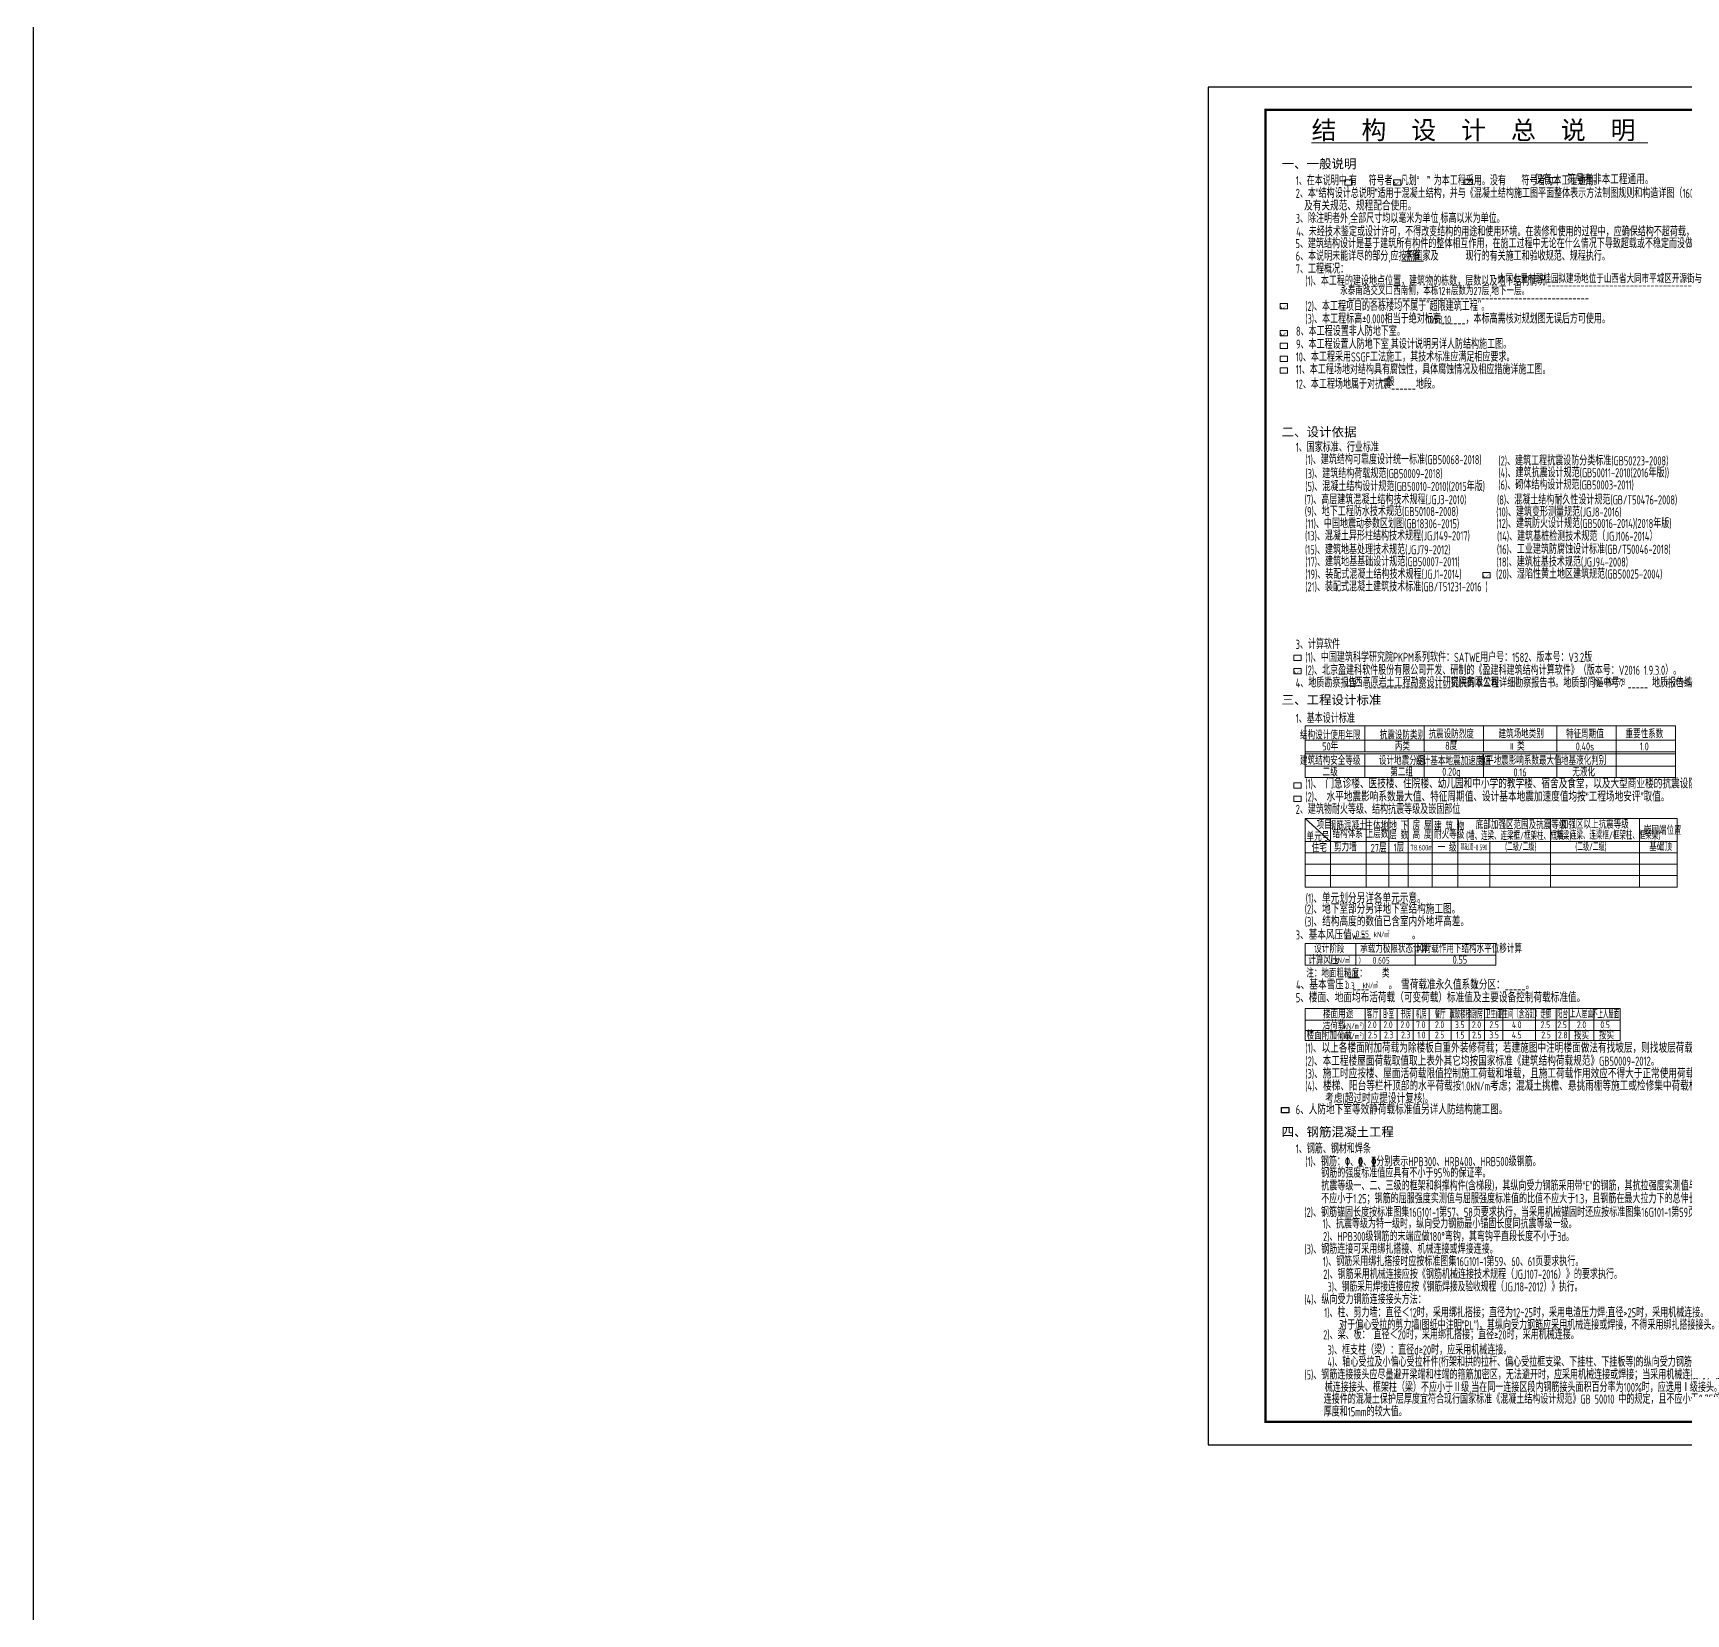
# Model space of a CAD drawing. Extents: x -129922 to 1190196, y -520662 to 139923.
# Drawn here: x -129922 to -57610, y -187958 to -118800 of the extents above; entities that cross this region are included whole.
import ezdxf
from ezdxf.enums import TextEntityAlignment as Align

# ---------------------------------------------------------------- set-up
doc = ezdxf.new("R2010")
doc.units = 0
doc.header["$LTSCALE"] = 1000
doc.header["$MEASUREMENT"] = 0
doc.layers.add('S-活动层-非打印', color=1, linetype='Continuous', lineweight=20, plot=False)
doc.layers.add('S-通用-TAB', color=7, linetype='Continuous', lineweight=20)
doc.layers.add('S-通用-TEXT', color=7, linetype='Continuous', lineweight=20)
doc.layers.add('Y-云图图框', color=7, linetype='Continuous')
doc.styles.add('-黑体', font='', dxfattribs={"width": 0.8})
doc.styles.add('_YT_Name', font='', dxfattribs={"width": 0.8})
doc.styles.add('_YT_Sign_Text', font='ros.shx', dxfattribs={"width": 0.8, "bigfont": 'hztxt.shx'})
doc.styles.add('DIM_FONT', font='tssdeng.shx', dxfattribs={"width": 0.6, "bigfont": 'tssdchn.shx'})
doc.styles.get("Standard").update_dxf_attribs({"font": 'gbenor.shx', "bigfont": 'gbcbig.shx'})
doc.styles.add('TSSD_Rein', font='tssdeng.shx', dxfattribs={"width": 0.7, "bigfont": 'hztxt.shx'})
doc.styles.get('-黑体').set_extended_font_data('SimHei')
doc.styles.get('_YT_Name').set_extended_font_data('SimHei')

# ---------------------------------------------------------------- blocks, each defined once
blk = doc.blocks.new('ECMCTK_A1_横_单行图名--0')
at = {"color": 4}
blk.add_lwpolyline([(0, 0), (841, 0), (841, 594), (0, 594)], close=True, dxfattribs=at)
at = {"const_width": 1}
blk.add_lwpolyline([(25, 10), (831, 10), (831, 584), (25, 584)], close=True, dxfattribs=at)
at = {"color": 80, "flags": 3}
for tag, height, p in [('YTHQINS', 3, (34.31, 585.5)), ('ECMCKEY', 3, (292.07, 288.23)), ('YTTQINS', 5.62, (848.03, 12.81)), ('YTFRAME', 3, (652.76, 5.84)), ('YTBARCODE_T1', 3, (749.78, 5.95))]:
    blk.add_attdef(tag, text='', height=height, dxfattribs=at).set_placement(p, align=Align.MIDDLE_CENTER)
for tag, height, style, width, p in [('设计单位', 6, '_YT_Name', 0.8, (623.75, 38.6)), ('证书编号', 4, '_YT_Sign_Text', 0.8, (708.87, 43.81)), ('审查批准号', 4, '_YT_Sign_Text', 0.8, (761.06, 43.81)), ('工程号', 4, '_YT_Sign_Text', 0.5, (804.08, 44.12)), ('建设单位', 4, '_YT_Sign_Text', 0.8, (734.96, 36.11)), ('阶段', 4, '_YT_Sign_Text', 0.8, (804.08, 35.81)), ('项目号', 4, '_YT_Sign_Text', 0.5, (822.08, 33.72)), ('项目名称', 4, '_YT_Sign_Text', 0.8, (734.96, 28.11)), ('专业', 4, '_YT_Sign_Text', 0.8, (804.08, 27.31)), ('图纸编号', 4, '_YT_Sign_Text', 0.5, (803.93, 19.36)), ('出图比例', 4.2, '_YT_Sign_Text', 0.8, (681.82, 11.78)), ('图纸名称', 4.5, '_YT_Name', 0.8, (735.39, 15.06)), ('日期', 4, '_YT_Sign_Text', 0.5, (803.88, 12.13)), ('版本号', 4, '_YT_Sign_Text', 0.8, (822.08, 13))]:
    blk.add_attdef(tag, text='', height=height, dxfattribs=dict(style=style, width=width)).set_placement(p, align=Align.CENTER)
at = {"style": '_YT_Sign_Text', "width": 0.8, "flags": 3}
for tag, p, height in [('[审定人]', (590.95, 27.81), 4.1), ('{审定人}', (605.87, 26.45), 6.24), ('[校对人]', (642.23, 27.82), 4.1), ('{校对人}', (658.35, 26.53), 6.24), ('[审核人]', (591.01, 19.76), 4.1), ('{审核人}', (606.98, 18.44), 6.24), ('[设计人]', (642.47, 20.21), 4.1), ('{设计人}', (658.48, 18.54), 6.24), ('[项目负责人]', (590.78, 12.01), 4.1), ('{项目负责人}', (608.28, 10.72), 6.24), ('[专业负责人]', (642.74, 11.77), 4.1), ('{专业负责人}', (658.58, 10.36), 6.24)]:
    blk.add_attdef(tag, p, '', height=height, dxfattribs=at)
at = {"color": 80, "flags": 3}
for tag, p in [('YTQRCODE', (551.04, 11.91)), ('YTBZSIT', (25, 10)), ('EXT_TK_LEFT', (25, 10))]:
    blk.add_attdef(tag, p, '', height=3, dxfattribs=at)
blk = doc.blocks.new('对号')
at = {"color": 1}
blk.add_lwpolyline([(13, 149, 31.2, 25.2, 0), (98, 20, 25.2, 0, 0), (346, 251, 0, 0, 0)], format="xyseb", dxfattribs=at)

msp = doc.modelspace()

# ---------------------------------------------------------------- linework, layer by layer
at = {"color": 1}
msp.add_lwpolyline([(-75305.5, -165799.5), (-74980.6, -165799.5), (-74980.6, -166033.2), (-75305.5, -166033.2)], close=True, dxfattribs=at)
at = {"layer": 'S-活动层-非打印', "lineweight": -3}
msp.add_lwpolyline([(1190196, 136125.9), (-129922.1, 136125.9), (-129922.1, -520661.9), (1190196, -520661.9)], close=True, dxfattribs=at)
at = {"layer": 'S-通用-TAB'}
for p, q in [((-74264.1, -149109.4), (-58064.1, -149109.4)), ((-74264.1, -151373.4), (-74264.1, -149109.4)), ((-71664.1, -150241.4), (-71664.1, -149109.4)), ((-69064.1, -150241.4), (-69064.1, -149109.4)), ((-66464.1, -150241.4), (-66464.1, -149109.4)), ((-63264.1, -150241.4), (-63264.1, -149109.4)), ((-60664.1, -151373.4), (-60664.1, -149109.4)), ((-58064.1, -151373.4), (-58064.1, -149109.4)), ((-74264.1, -149729.2), (-58064.1, -149729.2)), ((-74264.1, -150241.4), (-58064.1, -150241.4)), ((-74264.1, -150323.9), (-58064.1, -150323.9)), ((-71664.1, -151373.4), (-71664.1, -150323.9)), ((-69064.1, -151373.4), (-69064.1, -150323.9)), ((-66464.1, -151373.4), (-66464.1, -150323.9)), ((-63264.1, -151373.4), (-63264.1, -150323.9)), ((-74264.1, -150873.2), (-58064.1, -150873.2)), ((-58064.1, -151373.4), (-74264.1, -151373.4)), ((-74264.1, -153159.4), (-58001, -153159.4)), ((-74264.1, -153159.4), (-74264.1, -156159.4)), ((-73154, -154159.4), (-74264.1, -153159.4)), ((-73154, -153159.4), (-73154, -156159.4)), ((-71597, -153159.4), (-71597, -156159.4)), ((-70608.3, -153159.4), (-70608.3, -156159.4)), ((-69755.7, -153159.4), (-69755.7, -156159.4)), ((-68709.3, -153159.4), (-68709.3, -156159.4)), ((-67583.6, -153159.4), (-67583.6, -156159.4)), ((-63540.3, -153159.4), (-63540.3, -156159.4)), ((-59639.4, -153159.4), (-59639.4, -156159.4)), ((-59639.4, -153159.4), (-59639.4, -156159.4)), ((-58001, -153159.4), (-58001, -156159.4)), ((-74264.1, -154159.4), (-58001, -154159.4)), ((-74264.1, -154659.4), (-58001, -154659.4)), ((-66182.9, -154159.4), (-66182.9, -156159.4)), ((-74264.1, -155159.4), (-58001, -155159.4)), ((-74264.1, -155659.4), (-58001, -155659.4)), ((-74264.1, -156159.4), (-58001, -156159.4)), ((-74264.1, -158626.2), (-74264.1, -159582.9)), ((-74264.1, -158626.2), (-65923.6, -158626.2)), ((-72054.8, -159582.9), (-72054.8, -158626.2)), ((-69462, -159582.9), (-69462, -158626.2)), ((-65923.6, -158626.2), (-65923.6, -159582.9)), ((-74264.1, -159136.2), (-65923.6, -159136.2)), ((-74264.1, -159582.9), (-65923.6, -159582.9)), ((-60493.8, -161473), (-74264.1, -161473)), ((-74264.1, -161473), (-74264.1, -162876.7)), ((-71647, -161473), (-71647, -162876.7)), ((-71647, -161473), (-71647, -162876.7)), ((-70993.4, -161473), (-70993.4, -162876.7)), ((-70247, -161473), (-70247, -162876.7)), ((-69539.9, -161473), (-69539.9, -162876.7)), ((-68839.9, -161473), (-68839.9, -162876.7)), ((-67887.2, -161473), (-67887.2, -162876.7)), ((-67086.7, -161473), (-67086.7, -162876.7)), ((-66416.1, -161473), (-66416.1, -162876.7)), ((-65619.4, -161473), (-65619.4, -162876.7)), ((-64188, -161473), (-64188, -162876.7)), ((-63286.4, -161473), (-63286.4, -162876.7)), ((-62724.1, -161473), (-62724.1, -162876.7)), ((-61634.6, -161473), (-61634.6, -162876.7)), ((-60493.8, -161473), (-60493.8, -162876.7)), ((-60493.8, -161473), (-60493.8, -162876.7)), ((-60493.8, -162876.7), (-60493.8, -161473)), ((-74264.1, -161983), (-60493.8, -161983)), ((-74264.1, -162429.7), (-60493.8, -162429.7)), ((-74264.1, -162876.7), (-60493.8, -162876.7))]:
    msp.add_line(p, q, dxfattribs=at)
at = {"layer": 'S-通用-TEXT', "color": 1}
for points in [[(-72535.6, -125218.1), (-72210.7, -125218.1), (-72210.7, -125451.8), (-72535.6, -125451.8)], [(-70404.1, -125218.1), (-70079.2, -125218.1), (-70079.2, -125451.8), (-70404.1, -125451.8)], [(-67279.7, -125192), (-66954.8, -125192), (-66954.8, -125425.6), (-67279.7, -125425.6)], [(-63564.5, -125121.6), (-63239.6, -125121.6), (-63239.6, -125355.3), (-63564.5, -125355.3)], [(-75365.3, -130630.5), (-75040.4, -130630.5), (-75040.4, -130864.1), (-75365.3, -130864.1)], [(-75365.3, -131805.5), (-75040.4, -131805.5), (-75040.4, -132039.2), (-75365.3, -132039.2)], [(-75365.3, -132370.7), (-75040.4, -132370.7), (-75040.4, -132604.3), (-75365.3, -132604.3)], [(-75365.3, -132930.9), (-75040.4, -132930.9), (-75040.4, -133164.5), (-75365.3, -133164.5)], [(-75365.3, -133446.6), (-75040.4, -133446.6), (-75040.4, -133680.2), (-75365.3, -133680.2)], [(-66500.3, -142403.6), (-66175.4, -142403.6), (-66175.4, -142637.2), (-66500.3, -142637.2)], [(-74764.9, -146013.5), (-74440, -146013.5), (-74440, -146247.2), (-74764.9, -146247.2)], [(-74764.9, -146600.3), (-74440, -146600.3), (-74440, -146833.9), (-74764.9, -146833.9)], [(-74764.9, -151594.5), (-74440, -151594.5), (-74440, -151828.2), (-74764.9, -151828.2)], [(-74764.9, -152176.4), (-74440, -152176.4), (-74440, -152410.1), (-74764.9, -152410.1)]]:
    msp.add_lwpolyline(points, close=True, dxfattribs=at)
at = {"layer": 'S-通用-TEXT'}
for points in [[(-70040.5, -128785.3), (-69096.9, -128785.3)], [(-72398.6, -160132.8), (-71886.6, -160132.8)]]:
    msp.add_lwpolyline(points, dxfattribs=at)
at = {"layer": 'S-通用-TEXT', "color": 4}
msp.add_lwpolyline([(-72076.6, -158429.8), (-71404.5, -158429.8)], dxfattribs=at)

# ---------------------------------------------------------------- block references
at = {"layer": 'S-通用-TEXT'}
for p in [(-70404.1, -125451.8), (-75365.3, -130895.4), (-75365.3, -132070.5), (-66500.3, -142668.5), (-74764.9, -146865.2)]:
    msp.add_blockref('对号', p, dxfattribs=at)
at = {"layer": 'Y-云图图框', "xscale": 100, "yscale": 100, "zscale": 100}
msp.add_blockref('ECMCTK_A1_横_单行图名--0', (-78510, -180559.4), dxfattribs=at)

# ---------------------------------------------------------------- texts
at = {"layer": 'S-通用-TEXT', "ltscale": 99, "style": '-黑体'}
msp.add_text('%%u结  构  设  计  总  说  明 ', height=800, rotation=0, dxfattribs=at).set_placement((-66630.1, -123031.9), align=Align.MIDDLE)
for s, p in [('一、一般说明', (-75298, -124717.6)), ('二、设计依据', (-75298, -136448.5)), ('三、工程设计标准', (-75298, -148167.1)), ('四、钢筋混凝土工程', (-75298, -167068))]:
    msp.add_text(s, height=400, rotation=0, dxfattribs=at).set_placement(p)
at = {"layer": 'S-通用-TEXT', "ltscale": 99, "style": 'TSSD_Rein'}
for s, width, p in [('1、在本说明中,有   符号者，凡划“  ” 为本工程采用。没有    符号者为本工程通用。', 0.65, (-74682.6, -125459.4)), ('2、本“结构设计总说明”适用于混凝土结构，并与《混凝土结构施工图平面整体表示方法制图规则和构造详图（16G101-1、2、3）2016年版》    ', 0.65, (-74682.6, -126010.8)), ('及有关规范、规程配合使用。', 0.7, (-74314, -126559.4)), ('(2)、本工程项目的各栋楼均不属于"超限建筑工程"。', 0.65, (-74264.1, -130951.6)), ('      __________________________________________________________', 0.7, (-73418.3, -130409.4)), ('1、国家标准、行业标准', 0.65, (-74682.6, -137122.4)), ('(2)、建筑工程抗震设防分类标准(GB50223-2008)', 0.65, (-65815.7, -137712.5)), ('(3)、建筑结构荷载规范(GB50009-2018)', 0.65, (-74259.1, -138272.1)), ('(4)、建筑抗震设计规范(GB50011-2010(2016年版))', 0.65, (-65814.7, -138235.3)), ('(5)、混凝土结构设计规范(GB50010-2010)(2015年版) ', 0.65, (-74264.1, -138833.6)), ('(6)、砌体结构设计规范(GB50003-2011) ', 0.65, (-65818.7, -138767)), ('(7)、高层建筑混凝土结构技术规程(JGJ3-2010)', 0.65, (-74299.5, -139414.1)), ('(9)、地下工程防水技术规范(GB50108-2008)', 0.65, (-74285.6, -139930)), ('(10)、建筑变形测量规范(JGJ8-2016)   ', 0.65, (-65909.4, -139951.3)), ('(8)、混凝土结构耐久性设计规范(GB/T50476-2008) ', 0.65, (-65873.3, -139421.8)), ('(12)、建筑防火设计规范(GB50016-2014)(2018年版)', 0.65, (-65906.7, -140452)), ('(13)、混凝土异形柱结构技术规程(JGJ149-2017) ', 0.65, (-74274.4, -140995)), ('(14)、建筑基桩检测技术规范（JGJ106-2014）', 0.65, (-65875.8, -141013)), ('(15)、建筑地基处理技术规范(JGJ79-2012) ', 0.65, (-74276.6, -141603.9)), ('(17)、建筑地基基础设计规范(GB50007-2011) ', 0.65, (-74264.1, -142128.3)), ('(18)、建筑桩基技术规范(JGJ94-2008)', 0.65, (-65893.8, -142140)), ('(19)、装配式混凝土结构技术规程(JGJ1-2014)', 0.65, (-74264.1, -142672.8)), ('(20)、湿陷性黄土地区建筑规范(GB50025-2004)   ', 0.65, (-65916.6, -142666.6)), ('(21)、装配式混凝土建筑技术标准(GB/T51231-2016 )', 0.65, (-74264.1, -143222.8)), ('3、计算软件', 0.65, (-74682.6, -145743.7)), ('(1)、中国建筑科学研究院PKPM系列软件：SATWE用户号：1582、版本号：V3.2版', 0.65, (-74264.1, -146310)), ('(2)、北京盈建科软件股份有限公司开发、研制的《盈建科建筑结构计算软件》（版本号：V2016 1.9.3.0）。', 0.65, (-74259.9, -146873.3)), ('4、地质勘察报告：_____________________提供的本工程详细勘察报告书。地质部门证书号：_____ 地质报告编号：_____', 0.65, (-74682.6, -147428.2)), ('1、基本设计标准', 0.65, (-74682.6, -148982.9)), ('2、建筑物耐火等级、结构抗震等级及嵌固部位', 0.65, (-74682.6, -152959.4)), ('1、钢筋、钢材和焊条 ', 0.65, (-74682.6, -167809.4)), ('：', 0.65, (-71659.1, -173450.1)), ('(4)、纵向受力钢筋连接接头方法：', 0.65, (-74303.9, -174402)), ('1)、柱、剪力墙：直径＜12时，采用绑扎搭接；直径为12~25时，采用电渣压力焊;直径>25时，采用机械连接。', 0.65, (-73438.3, -174979.2)), ('对于偏心受拉的剪力墙(图纸中注明“PL”)，其纵向受力钢筋应采用机械连接或焊接，不得采用绑扎搭接接头。', 0.65, (-72782, -175520.4)), ('     3)、框支柱（梁）：直径d≥20时，应采用机械连接。', 0.65, (-74133.6, -176611.2)), ('     4)、轴心受拉及小偏心受拉杆件(桁架和拱的拉杆、偏心受拉框支梁、下挂柱、下挂板等)的纵向受力钢筋，不得采用绑扎搭接接头。', 0.65, (-74133.6, -177139)), ('(5)、钢筋连接接头应尽量避开梁端和柱端的箍筋加密区，无法避开时，应采用\x91机械连接或焊接；当采用机械连接时，框支柱（梁）应采用Ⅰ级机', 0.65, (-74303.8, -177696.2))]:
    msp.add_text(s, height=400, rotation=0, dxfattribs=dict(at, width=width)).set_placement(p)
at = {"layer": 'S-通用-TEXT', "style": 'TSSD_Rein'}
for s, height, width, p in [('仅有    符号者非本工程通用。', 400, 0.7, (-64245.9, -125407.6)), ('3、除注明者外,全部尺寸均以毫米为单位,标高以米为单位。', 400, 0.65, (-74682.6, -127109.4)), ('4、未经技术鉴定或设计许可，不得改变结构的用途和使用环境。在装修和使用的过程中，应确保结构不超荷载，且不得擅自变动房屋建筑主体结构。', 400, 0.65, (-74657.7, -127690.7)), ('5、建筑结构设计是基于建筑所有构件的整体相互作用，在施工过程中无论在什么情况下导致超载或不稳定而没做好充分准备，将是承建商的责任。 ', 400, 0.65, (-74691.4, -128209.4)), ('6、本说明未能详尽的部分,应按照国家及       现行的有关施工和验收规范、规程执行。', 400, 0.65, (-74682.6, -128754.7)), ('7、工程概况：', 400, 0.65, (-74682.6, -129318)), ('(1)、本工程的建设地点位置，建筑物的栋数，层数以及地下结构情况:___________________________________', 400, 0.65, (-74264.1, -129845.9)), ('8、本工程设置非人防地下室。', 400, 0.65, (-74667.9, -132044.8)), ('(3)、本工程标高%%P0.000相当于绝对标高______，本标高需核对规划图无误后方可使用。', 400, 0.65, (-74264.1, -131501.7)), ('9、本工程设置人防地下室,其设计说明另详人防结构施工图。', 400, 0.65, (-74667.9, -132609.8)), ('(2)、 水平地震影响系数最大值、特征周期值、设计基本地震加速度值均按“工程场地安评”取值。', 400, 0.7, (-74264.1, -152413.4)), ('项目', 350, 0.7, (-73769.7, -153618.5)), ('建 筑 物', 350, 0.7, (-68629.4, -153689)), ('底部加强区范围及抗震等级 ', 350, 0.7, (-66807.4, -153621.8)), ('加强区以上抗震等级 ', 350, 0.7, (-63087, -153599.2)), ('单元号', 350, 0.7, (-74204.1, -154138.4)), ('耐火等级', 350, 0.7, (-68629.4, -154039)), ('78.600m', 250, 0.7, (-69661.5, -154561)), ('一 级', 350, 0.7, (-68472.5, -154610)), ('基础顶~8.590', 250, 0.55, (-67470.4, -154550.6)), ('(二级/二级)', 350, 0.55, (-65521.1, -154577.9)), ('(二级/二级)', 350, 0.55, (-62450.6, -154577.9)), ('(2)、地下室部分另详地下室结构施工图。', 400, 0.7, (-74288.3, -157325.2)), ('(1)、单元划分另详各单元示意。', 400, 0.7, (-74243.1, -156853.3)), ('(3)、结构高度的数值已含室内外地坪高差。', 400, 0.7, (-74288.3, -157875.2)), ('4、基本雪压：____     。 雪荷载准永久值系数分区：_____。', 400, 0.7, (-74666.4, -160637.8)), ('5、楼面、地面均布活荷载（可变荷载）标准值及主要设备控制荷载标准值。 ', 400, 0.7, (-74682.6, -161199.8)), ('(1)、以上各楼面附加荷载为除楼板自重外装修荷载；若建施图中注明楼面做法有找坡层，则找坡层荷载需另计。', 400, 0.7, (-74264.1, -163404.2)), ('(2)、本工程楼屋面荷载取值取上表外其它均按国家标准《建筑结构荷载规范》GB50009-2012。', 400, 0.7, (-74264.1, -163976)), ('(3)、施工时应按楼、屋面活荷载限值控制施工荷载和堆载，且施工荷载作用效应不得大于正常使用荷载的作用效应。', 400, 0.7, (-74264.1, -164526)), ('(4)、楼梯、阳台等栏杆顶部的水平荷载按1.0kN/m考虑；混凝土挑檐、悬挑雨棚等施工或检修集中荷载标准值按1.0kN', 400, 0.7, (-74264.1, -165064.7)), ('考虑(超过时应提设计复核)。', 400, 0.7, (-73393.7, -165614.7)), ('6、人防地下室等效静荷载标准值另详人防结构施工图。', 400, 0.7, (-74682.6, -166098.3))]:
    msp.add_text(s, height=height, rotation=0, dxfattribs=dict(at, width=width)).set_placement(p)
at = {"layer": 'S-通用-TEXT', "color": 4, "ltscale": 99, "style": 'TSSD_Rein', "width": 0.65}
for s, p in [('本省', (-69926.2, -128711.7)), ('山西高原岩土工程勘察设计研究院有限公司', (-72462.9, -147409.8))]:
    msp.add_text(s, height=400, rotation=0, dxfattribs=at).set_placement(p)
at = {"layer": 'S-通用-TEXT', "color": 4, "ltscale": 800, "style": 'TSSD_Rein', "width": 0.7}
for s, p in [('大同七里村碧桂园拟建场地位于山西省大同市平城区开源街与', (-65833.5, -129730.4)), ('永泰南路交叉口西南侧，本栋12#层数为27层,地下一层。', (-72737.5, -130255.4)), ('1053.10', (-68949.9, -131508)), ('一般', (-71023.5, -134234.9))]:
    msp.add_text(s, height=350, rotation=0, dxfattribs=at).set_placement(p)
at = {"layer": 'S-通用-TEXT', "color": 6, "style": 'TSSD_Rein'}
for s, height, width, p in [('10、本工程采用SSGF工法施工，其技术标准应满足相应要求。', 400, 0.65, (-74682.6, -133170)), ('11、本工程场地对结构具有腐蚀性，具体腐蚀情况及相应措施详施工图。', 400, 0.65, (-74682.6, -133720)), ('12、本工程场地属于对抗震______地段。', 400, 0.65, (-74682.6, -134357.7)), ('(墙、连梁、连梁框/框架柱、框架梁)', 350, 0.6, (-67227.4, -154097.1)), ('(墙、连梁、连梁框/框架柱、框架梁)', 350, 0.6, (-63339.1, -154074.1)), ('3、基本风压值w =            。', 400, 0.7, (-74682.6, -158454))]:
    msp.add_text(s, height=height, rotation=0, dxfattribs=dict(at, width=width)).set_placement(p)
at = {"layer": 'S-通用-TEXT', "color": 6, "ltscale": 99, "style": 'TSSD_Rein', "width": 0.65}
for s, p in [('(1)、建筑结构可靠度设计统一标准(GB50068-2018)', (-74264.1, -137663.1)), ('(16)、工业建筑防腐蚀设计标准(GB/T50046-2018)', (-65880.6, -141583.5))]:
    msp.add_text(s, height=400, rotation=0, dxfattribs=at).set_placement(p)
at = {"layer": 'S-通用-TEXT', "color": 2, "ltscale": 99, "style": 'TSSD_Rein', "width": 0.65}
for s, p in [('(11)、中国地震动参数区划图(GB18306-2015)', (-74264.1, -140464.6)), ('械连接接头、框架柱（梁）不应小于Ⅱ级,当在同一连接区段内钢筋接头面积百分率为100%%%时，应选用Ⅰ级接头。', (-73412.7, -178246)), ('连接件的混凝土保护层厚度宜符合现行国家标准《混凝土结构设计规范》GB 50010 中的规定，且不应小于0.75倍钢筋最小保护层', (-73457.3, -178761.6)), ('厚度和15mm的较大值。', (-73457.3, -179311.6))]:
    msp.add_text(s, height=400, rotation=0, dxfattribs=at).set_placement(p)
at = {"layer": 'S-通用-TEXT', "color": 4, "style": 'TSSD_Rein'}
for s, height, width, p in [('B114010778', 290.95, 0.7, (-61822.7, -147325.9)), ('kc-2019-15', 290.95, 0.5, (-58507.7, -147329.9)), ('住宅', 350, 0.7, (-73984.9, -154629.4)), ('剪力墙', 350, 0.7, (-73006.5, -154590.6)), ('27层', 350, 0.7, (-71401.7, -154629.4)), ('1层', 350, 0.7, (-70397.8, -154606.4)), ('0.55', 295.44, 0.7, (-72059.7, -158361.5)), ('0.605', 295.44, 0.7, (-71315.1, -159514.9)), ('0.3', 295.44, 0.7, (-72504.5, -160626.7)), ('B', 295.4, 0.7, (-72156.5, -160117.2)), ('II', 295.44, 0.7, (-66881, -160626.7))]:
    msp.add_text(s, height=height, rotation=0, dxfattribs=dict(at, width=width)).set_placement(p)
at = {"layer": 'S-通用-TEXT', "style": 'TSSD_Rein', "width": 0.7}
for s, p in [('结构设计使用年限', (-73171.9, -149696.3)), ('抗震设防类别', (-70015.3, -149696.3)), ('抗震设防烈度', (-67879.7, -149650.2)), ('建筑场地类别', (-64818.4, -149641.1)), ('特征周期值', (-62028.1, -149646.2)), ('重要性系数', (-59428.1, -149646.2)), ('建筑结构安全等级', (-73171.9, -150809.8)), ('设计地震分组', (-70048.6, -150809.8)), ('设计基本地震加速度值', (-67798.6, -150828.3)), ('水平地震影响系数最大值', (-64867.4, -150809.8)), ('地基液化判别', (-62084.9, -150809.8))]:
    msp.add_text(s, height=350, rotation=0, dxfattribs=at).set_placement(p, align=Align.CENTER)
at = {"layer": 'S-通用-TEXT', "color": 4, "style": 'TSSD_Rein', "width": 0.7}
for s, height, p in [('50年', 350, (-73171.9, -150182.2)), ('丙类', 350, (-70015.3, -150182.2)), ('8度', 350, (-67879.7, -150154.7)), ('类', 350, (-64832.2, -150182.2)), ('0.40s', 350, (-62028.1, -150182.2)), ('1.0', 350, (-59428.1, -150182.2)), ('二级', 350, (-73171.9, -151314.2)), ('第二组', 350, (-70048.6, -151314.2)), ('0.20g', 350, (-67868.9, -151287.1)), ('0.16', 350, (-64867.4, -151314.2)), ('无液化', 350, (-62084.9, -151314.2)), ('2.0', 300, (-71342.2, -162331.4)), ('2.5', 300, (-71314.6, -162778.2)), ('2.0', 300, (-70642.2, -162331.4)), ('2.3', 300, (-70614.6, -162778.2)), ('2.0', 300, (-69895.9, -162331.4)), ('2.3', 300, (-69868.2, -162778.2)), ('7.0', 300, (-69211.9, -162331.4)), ('1.0', 300, (-69184.3, -162778.2)), ('2.5', 300, (-68384.6, -162778.2)), ('2.0', 300, (-68385.6, -162331.4)), ('3.5', 300, (-67509, -162331.4)), ('1.5', 300, (-67481.3, -162784.9)), ('2.0', 300, (-66773.4, -162331.4)), ('2.5', 300, (-66759.6, -162778.2)), ('3.5', 300, (-66000.7, -162778.2)), ('2.5', 300, (-66000.7, -162331.4)), ('4.5', 300, (-65013.9, -162778.2)), ('4.0', 300, (-65013.9, -162331.4)), ('2.5', 300, (-63759.2, -162331.4)), ('2.5', 300, (-63731.6, -162778.2)), ('2.5', 300, (-63027.3, -162331.4)), ('2.8', 300, (-62999.6, -162778.2)), ('按实', 350, (-62175.7, -162823.6)), ('2.0', 300, (-62175.7, -162331.4)), ('按实', 350, (-61086.2, -162823.6)), ('0.5', 300, (-61144.8, -162331.4))]:
    msp.add_text(s, height=height, dxfattribs=at).set_placement(p, align=Align.CENTER)
at = {"layer": 'S-通用-TEXT', "color": 2, "ltscale": 800, "style": 'TSSD_Rein', "width": 0.7}
for p in [(-65303.9, -150148.1), (-65230.7, -150148.1)]:
    msp.add_text('I', height=288, dxfattribs=at).set_placement(p)
at = {"layer": 'S-通用-TEXT', "color": 2, "style": 'TSSD_Rein', "width": 0.7}
msp.add_text('(1)、 门急诊楼、医技楼、住院楼、幼儿园和中小学的教学楼、宿舍及食堂，以及大型商业楼的抗震设防类别为乙类。', height=400, rotation=0, dxfattribs=at).set_placement((-74264.1, -151841.5))
at = {"layer": 'S-通用-TEXT', "style": 'TSSD_Rein', "width": 0.7}
for s, p in [('钢筋混凝土', (-72409.5, -153484.4)), ('主体地', (-71127.6, -153484.4)), ('地 下', (-70174.2, -153484.4)), ('结构体系', (-72409.5, -153834.4)), ('上层数', (-71127.6, -153834.4)), ('层 数', (-70174.2, -153890.5))]:
    msp.add_text(s, height=350, rotation=0, dxfattribs=at).set_placement(p, align=Align.MIDDLE_CENTER)
for s, p in [('房 屋', (-69569.8, -153465.2)), ('高 度', (-69569.8, -153865.8))]:
    msp.add_text(s, height=350, rotation=0, dxfattribs=at).set_placement(p, align=Align.MIDDLE_LEFT)
at = {"layer": 'S-通用-TEXT', "color": 7, "style": 'TSSD_Rein', "width": 0.7}
for s, p in [('嵌固端位置', (-59453.4, -153867.8)), ('基础顶', (-59216.6, -154573.9))]:
    msp.add_text(s, height=350, rotation=0, dxfattribs=at).set_placement(p)
at = {"layer": 'S-通用-TEXT', "color": 6, "style": 'TSSD_Rein', "width": 0.7}
for s, height, p in [('0', 170, (-72554, -158429.9)), ('kN/m', 251.13, (-71271.7, -158356)), ('2', 170, (-70675.2, -158215.3)), ('计算风压', 350, (-74132.6, -159536.8))]:
    msp.add_text(s, height=height, dxfattribs=at).set_placement(p)
at = {"layer": 'S-通用-TEXT', "style": 'TSSD_Rein', "width": 0.7}
for s, height, p in [('设计阶段', 350, (-73872.4, -159033.9)), ('承载力极限状态计算', 350, (-71862.4, -159033.9)), ('风荷载作用下结构水平位移计算', 350, (-69413.3, -159033.9)), ('注：地面粗糙度：    类 ', 350, (-74219.2, -160112.3)), ('(         )', 251.126, (-73151.3, -159486.2)), ('kN/m', 251.13, (-72980.4, -159486.2)), ('2', 170, (-72383.9, -159345.5)), ('楼面用途', 350, (-73483.9, -161895.4)), ('楼面附加荷载', 350, (-74203, -162827.5)), ('活荷载', 350, (-73504.9, -162380.9))]:
    msp.add_text(s, height=height, dxfattribs=at).set_placement(p)
at = {"layer": 'S-通用-TEXT', "color": 7, "style": 'TSSD_Rein', "width": 0.7}
msp.add_text('0.55', height=350, dxfattribs=at).set_placement((-67500, -159512), align=Align.CENTER)
for s, height, p in [('kN/m', 251.13, (-71756.2, -160586.2)), ('2', 170, (-71172.8, -160437.8)), ('(       )', 251.13, (-72756.9, -162368.7)), ('(       )', 251.13, (-72756.9, -162815.4)), ('kN/m', 260, (-72585.9, -162368.7)), ('kN/m', 260, (-72585.9, -162815.4)), ('2', 170, (-71884.1, -162228)), ('2', 170, (-71884.1, -162674.7))]:
    msp.add_text(s, height=height, dxfattribs=at).set_placement(p)
at = {"layer": 'S-通用-TEXT', "style": 'TSSD_Rein'}
for s, width, p in [('客厅', 0.55, (-71320.2, -161904.4)), ('卧室', 0.5, (-70620.2, -161904.4)), ('书房', 0.5, (-69873.8, -161904.4)), ('机房', 0.5, (-69189.9, -161904.4)), ('餐厅', 0.5, (-68363.6, -161904.4)), ('疏散楼梯', 0.5, (-67486.9, -161904.4)), ('厨房', 0.55, (-66751.4, -161904.4)), ('卫生间', 0.5, (-66040, -161903)), ('卫生间（含浴缸）', 0.5, (-64920.8, -161903)), ('走廊', 0.5, (-63737.2, -161903)), ('阳台', 0.5, (-63005.2, -161904.4)), ('上人屋面', 0.55, (-62181.8, -161876.1)), ('不上人屋面', 0.5, (-61122.7, -161903))]:
    msp.add_text(s, height=350, dxfattribs=dict(at, width=width)).set_placement(p, align=Align.CENTER)
at = {"layer": 'S-通用-TEXT', "color": 7, "ltscale": 99, "style": 'TSSD_Rein', "width": 0.65}
for s, p in [('(1)、钢筋：\x82、\x84、\x85分别表示HPB300、HRB400、HRB500级钢筋。', (-74264.1, -168370.1)), ('钢筋的强度标准值应具有不小于95％的保证率。', (-73570, -168870.1)), ('抗震等级一、二、三级的框架和斜撑构件(含梯段)，其纵向受力钢筋采用带“E”的钢筋，其抗拉强度实测值与屈服强度实测值的比值', (-73562.7, -169430.8)), ('不应小于1.25；钢筋的屈服强度实测值与屈服强度标准值的比值不应大于1.3，且钢筋在最大拉力下的总伸长率实测值不应小于9%%%。', (-73568.3, -169990.8)), ('(2)、钢筋锚固长度按标准图集16G101-1第57、58页要求执行，当采用机械锚固时还应按标准图集16G101-1第59页要求执行。', (-74305.7, -170587.1)), ('1)、抗震等级为特一级时，纵向受力钢筋最小锚固长度同抗震等级一级。', (-73507.1, -171089.2)), ('2)、HPB300级钢筋的末端应做180%%D弯钩，其弯钩平直段长度不小于3d。', (-73485.6, -171649.2)), ('(3)、钢筋连接可采用绑扎搭接、机械连接或焊接连接。', (-74303.9, -172198.8)), ('1)、钢筋采用绑扎搭接时应按标准图集16G101-1第59、60、61页要求执行。', (-73497, -172739.9)), ('2)、钢筋采用机械连接应按《钢筋机械连接技术规程（JGJ107-2016）》的要求执行。', (-73478.1, -173299.9))]:
    msp.add_text(s, height=400, rotation=0, dxfattribs=at).set_placement(p)
at = {"layer": 'S-通用-TEXT', "color": 7, "linetype": 'Continuous', "style": 'DIM_FONT', "width": 0.65}
msp.add_text('     3)、钢筋采用焊接连接应按《钢筋焊接及验收规程（JGJ18-2012）》执行。', height=400, dxfattribs=at).set_placement((-74135.6, -173849.9))
at = {"layer": 'S-通用-TEXT', "ltscale": 99, "style": 'TSSD_Rein', "width": 0.65}
msp.add_text('2)、梁、板： 直径＜20时，采用绑扎搭接；直径≥20时，采用机械连接。', height=400, rotation=0, dxfattribs=at).set_placement((-73479.3, -176065.7), align=Align.BOTTOM_LEFT)

doc.saveas('drawing.dxf')
